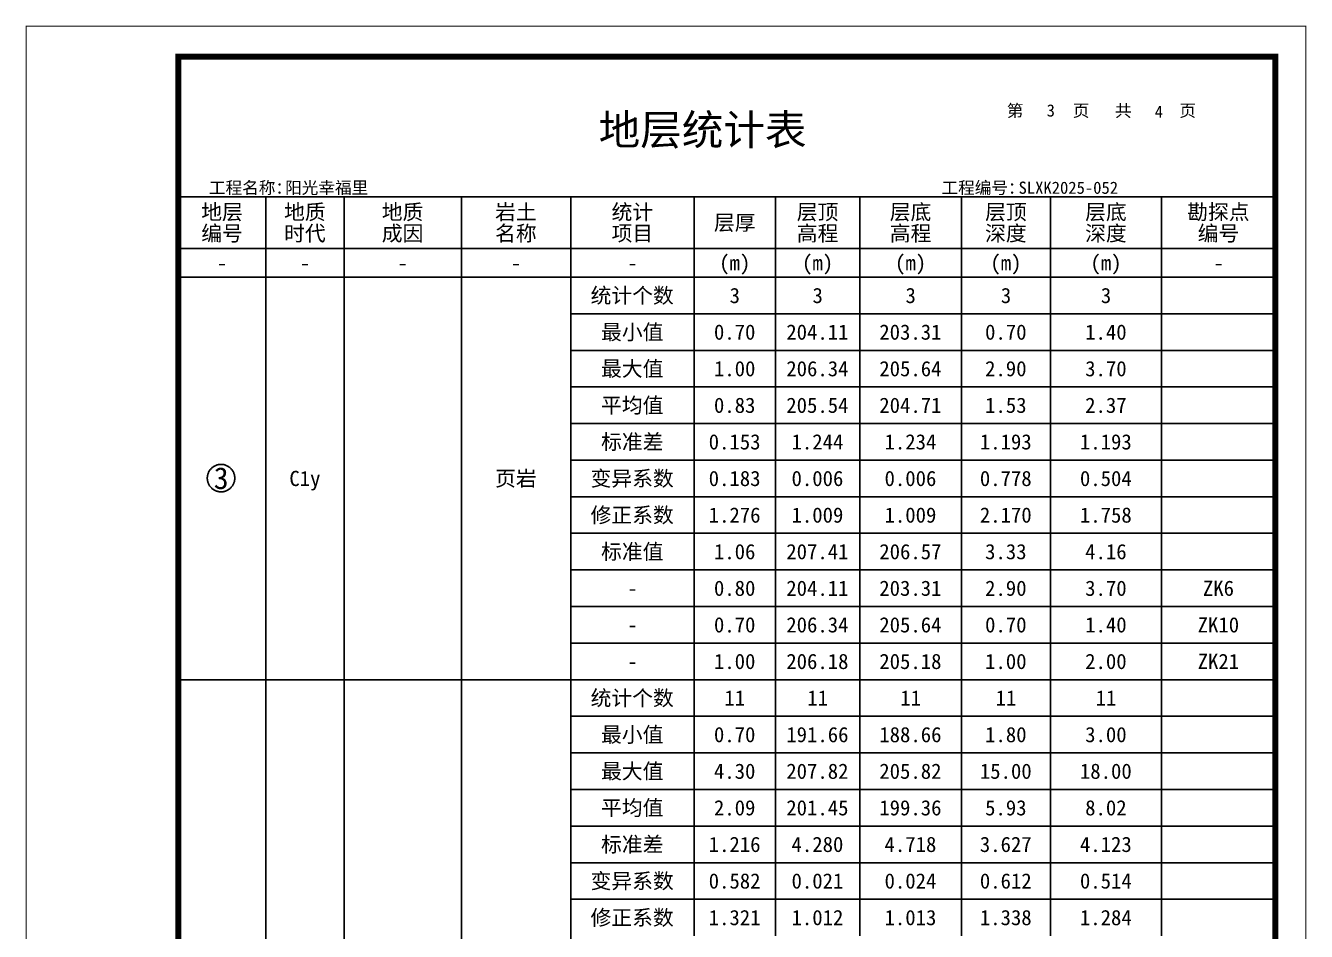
# Model space of a CAD drawing. Header units: millimetres. Extents: x 928 to 1798, y 854 to 1152.
# Drawn here: x 1368.1 to 1578.3, y 1003.1 to 1151.6 of the extents above; entities that cross this region are included whole.
import ezdxf
from ezdxf.enums import TextEntityAlignment as Align

# ---------------------------------------------------------------- set-up
doc = ezdxf.new("R2010")
doc.units = ezdxf.units.MM
doc.layers.add('ZZT_TC', color=7, linetype='Continuous')
doc.layers.add('不打印', color=7, linetype='Continuous', plot=False)
doc.styles.add('成果图图块', font='simfang_0.ttf', dxfattribs={"height": 2.5})
doc.styles.add('成果图模板', font='simfang_0.ttf')
doc.styles.add('成果表转DWG表体', font='simfang_0.ttf', dxfattribs={"height": 2.5})

# ---------------------------------------------------------------- blocks, each defined once
blk = doc.blocks.new('DCBH-3--')
at = {"layer": 'ZZT_TC', "color": 7}
blk.add_polyline3d([(-0.19, 2.31, 0), (-0.3, 2.31, 0), (-0.41, 2.3, 0), (-0.52, 2.29, 0), (-0.63, 2.27, 0), (-0.73, 2.24, 0), (-0.84, 2.21, 0), (-0.95, 2.18, 0), (-1.05, 2.14, 0), (-1.15, 2.09, 0), (-1.25, 2.04, 0), (-1.35, 1.99, 0), (-1.44, 1.93, 0), (-1.53, 1.87, 0), (-1.62, 1.8, 0), (-1.7, 1.73, 0), (-1.78, 1.65, 0), (-1.86, 1.57, 0), (-1.93, 1.49, 0), (-2, 1.4, 0), (-2.06, 1.31, 0), (-2.12, 1.22, 0), (-2.17, 1.12, 0), (-2.22, 1.02, 0), (-2.27, 0.92, 0), (-2.31, 0.82, 0), (-2.34, 0.71, 0), (-2.37, 0.61, 0), (-2.4, 0.5, 0), (-2.41, 0.39, 0), (-2.43, 0.28, 0), (-2.44, 0.17, 0), (-2.44, 0.06, 0), (-2.44, -0.05, 0), (-2.43, -0.16, 0), (-2.41, -0.27, 0), (-2.4, -0.38, 0), (-2.37, -0.49, 0), (-2.34, -0.6, 0), (-2.31, -0.7, 0), (-2.27, -0.8, 0), (-2.22, -0.9, 0), (-2.17, -1, 0), (-2.12, -1.1, 0), (-2.06, -1.19, 0), (-2, -1.28, 0), (-1.93, -1.37, 0), (-1.86, -1.45, 0), (-1.78, -1.53, 0), (-1.7, -1.61, 0), (-1.62, -1.68, 0), (-1.53, -1.75, 0), (-1.44, -1.81, 0), (-1.35, -1.87, 0), (-1.25, -1.93, 0), (-1.15, -1.98, 0), (-1.05, -2.02, 0), (-0.95, -2.06, 0), (-0.84, -2.1, 0), (-0.73, -2.13, 0), (-0.63, -2.15, 0), (-0.52, -2.17, 0), (-0.41, -2.18, 0), (-0.3, -2.19, 0), (-0.19, -2.19, 0), (-0.08, -2.19, 0), (0.03, -2.18, 0), (0.14, -2.17, 0), (0.25, -2.15, 0), (0.36, -2.13, 0), (0.47, -2.1, 0), (0.57, -2.06, 0), (0.67, -2.02, 0), (0.77, -1.98, 0), (0.87, -1.93, 0), (0.97, -1.87, 0), (1.06, -1.81, 0), (1.15, -1.75, 0), (1.24, -1.68, 0), (1.32, -1.61, 0), (1.4, -1.53, 0), (1.48, -1.45, 0), (1.55, -1.37, 0), (1.62, -1.28, 0), (1.68, -1.19, 0), (1.74, -1.1, 0), (1.8, -1, 0), (1.85, -0.9, 0), (1.89, -0.8, 0), (1.93, -0.7, 0), (1.97, -0.6, 0), (2, -0.49, 0), (2.02, -0.38, 0), (2.04, -0.27, 0), (2.05, -0.16, 0), (2.06, -0.05, 0), (2.06, 0.06, 0), (2.06, 0.17, 0), (2.05, 0.28, 0), (2.04, 0.39, 0), (2.02, 0.5, 0), (2, 0.61, 0), (1.97, 0.71, 0), (1.93, 0.82, 0), (1.89, 0.92, 0), (1.85, 1.02, 0), (1.8, 1.12, 0), (1.74, 1.22, 0), (1.68, 1.31, 0), (1.62, 1.4, 0), (1.55, 1.49, 0), (1.48, 1.57, 0), (1.4, 1.65, 0), (1.32, 1.73, 0), (1.24, 1.8, 0), (1.15, 1.87, 0), (1.06, 1.93, 0), (0.97, 1.99, 0), (0.87, 2.04, 0), (0.77, 2.09, 0), (0.67, 2.14, 0), (0.57, 2.18, 0), (0.47, 2.21, 0), (0.36, 2.24, 0), (0.25, 2.27, 0), (0.14, 2.29, 0), (0.03, 2.3, 0), (-0.08, 2.31, 0), (-0.19, 2.31, 0)], dxfattribs=at)
at = {"style": '成果图图块'}
blk.add_text('3', height=3.57, dxfattribs=at).set_placement((-0.16, -1.74), align=Align.CENTER)
blk = doc.blocks.new('地层图框模板（昇龙1）.dwg2', base_point=(25, 269))
at = {"const_width": 1}
blk.add_lwpolyline([(25, 5), (205, 5), (205, 292), (25, 292), (25, 5), (205, 5)], dxfattribs=at)
at = {"layer": '不打印', "const_width": 0.15}
blk.add_lwpolyline([(0, 0), (210, 0), (210, 297), (0, 297), (0, 0)], dxfattribs=at)
at = {"style": '成果图模板'}
for s, p in [('第', (160.92, 282.14)), ('页', (171.75, 282.14)), ('共', (178.67, 282.14)), ('页', (189.23, 282.14)), ('工程名称：', (30, 269.5)), ('阳光幸福里', (42.5, 269.5)), ('工程编号：', (150.2, 269.5)), ('SLXK2025-052', (162.85, 269.5))]:
    blk.add_text(s, height=2, dxfattribs=at).set_placement(p)
for s, height, p in [('3', 2, (168.14, 282.17)), ('4', 2, (185.88, 281.96)), ('地层统计表', 5, (111, 277.5))]:
    blk.add_text(s, height=height, dxfattribs=at).set_placement(p, align=Align.CENTER)

msp = doc.modelspace()

# ---------------------------------------------------------------- linework, layer by layer
at = {"color": 0}
for p, q in [((1393.22, 1110.4), (1407.58, 1110.4)), ((1393.22, 1044.4), (1393.22, 1110.4)), ((1407.58, 1044.4), (1407.58, 1110.4)), ((1393.22, 1044.4), (1407.58, 1044.4)), ((1393.22, 1044.4), (1407.58, 1044.4)), ((1393.22, 930.4), (1393.22, 1044.4)), ((1407.58, 930.4), (1407.58, 1044.4))]:
    msp.add_line(p, q, dxfattribs=at)
for points in [[(1393.22, 1123.57), (1407.58, 1123.57)], [(1393.22, 1115.11), (1393.22, 1123.57)], [(1407.58, 1115.11), (1407.58, 1123.57)], [(1407.58, 1123.57), (1420.41, 1123.57)], [(1407.58, 1115.11), (1407.58, 1123.57)], [(1420.41, 1115.11), (1420.41, 1123.57)], [(1420.41, 1123.57), (1439.64, 1123.57)], [(1420.41, 1115.11), (1420.41, 1123.57)], [(1439.64, 1115.11), (1439.64, 1123.57)], [(1439.64, 1123.57), (1457.59, 1123.57)], [(1439.64, 1115.11), (1439.64, 1123.57)], [(1457.59, 1115.11), (1457.59, 1123.57)], [(1457.59, 1123.57), (1477.86, 1123.57)], [(1457.59, 1115.11), (1457.59, 1123.57)], [(1477.86, 1115.11), (1477.86, 1123.57)], [(1477.86, 1123.57), (1491.19, 1123.57)], [(1477.86, 1115.11), (1477.86, 1123.57)], [(1491.19, 1115.11), (1491.19, 1123.57)], [(1491.19, 1123.57), (1505.04, 1123.57)], [(1491.19, 1115.11), (1491.19, 1123.57)], [(1505.04, 1115.11), (1505.04, 1123.57)], [(1505.04, 1123.57), (1521.71, 1123.57)], [(1505.04, 1115.11), (1505.04, 1123.57)], [(1521.71, 1115.11), (1521.71, 1123.57)], [(1521.71, 1123.57), (1536.33, 1123.57)], [(1521.71, 1115.11), (1521.71, 1123.57)], [(1536.33, 1115.11), (1536.33, 1123.57)], [(1536.33, 1123.57), (1554.54, 1123.57)], [(1536.33, 1115.11), (1536.33, 1123.57)], [(1554.54, 1115.11), (1554.54, 1123.57)], [(1554.54, 1123.57), (1573.26, 1123.57)], [(1554.54, 1115.11), (1554.54, 1123.57)], [(1573.26, 1115.11), (1573.26, 1123.57)], [(1393.22, 1115.11), (1407.58, 1115.11)], [(1393.22, 1115.11), (1407.58, 1115.11)], [(1393.22, 1110.4), (1393.22, 1115.11)], [(1407.58, 1115.11), (1420.41, 1115.11)], [(1407.58, 1110.4), (1407.58, 1115.11)], [(1407.58, 1115.11), (1420.41, 1115.11)], [(1407.58, 1110.4), (1407.58, 1115.11)], [(1420.41, 1115.11), (1439.64, 1115.11)], [(1420.41, 1110.4), (1420.41, 1115.11)], [(1420.41, 1115.11), (1439.64, 1115.11)], [(1420.41, 1110.4), (1420.41, 1115.11)], [(1439.64, 1115.11), (1457.59, 1115.11)], [(1439.64, 1110.4), (1439.64, 1115.11)], [(1439.64, 1115.11), (1457.59, 1115.11)], [(1439.64, 1110.4), (1439.64, 1115.11)], [(1457.59, 1115.11), (1477.86, 1115.11)], [(1457.59, 1110.4), (1457.59, 1115.11)], [(1457.59, 1115.11), (1477.86, 1115.11)], [(1457.59, 1110.4), (1457.59, 1115.11)], [(1477.86, 1115.11), (1491.19, 1115.11)], [(1477.86, 1110.4), (1477.86, 1115.11)], [(1477.86, 1115.11), (1491.19, 1115.11)], [(1477.86, 1110.4), (1477.86, 1115.11)], [(1491.19, 1115.11), (1505.04, 1115.11)], [(1491.19, 1110.4), (1491.19, 1115.11)], [(1491.19, 1115.11), (1505.04, 1115.11)], [(1491.19, 1110.4), (1491.19, 1115.11)], [(1505.04, 1115.11), (1521.71, 1115.11)], [(1505.04, 1110.4), (1505.04, 1115.11)], [(1505.04, 1115.11), (1521.71, 1115.11)], [(1505.04, 1110.4), (1505.04, 1115.11)], [(1521.71, 1115.11), (1536.33, 1115.11)], [(1521.71, 1110.4), (1521.71, 1115.11)], [(1521.71, 1115.11), (1536.33, 1115.11)], [(1521.71, 1110.4), (1521.71, 1115.11)], [(1536.33, 1115.11), (1554.54, 1115.11)], [(1536.33, 1110.4), (1536.33, 1115.11)], [(1536.33, 1115.11), (1554.54, 1115.11)], [(1536.33, 1110.4), (1536.33, 1115.11)], [(1554.54, 1115.11), (1573.26, 1115.11)], [(1554.54, 1110.4), (1554.54, 1115.11)], [(1554.54, 1115.11), (1573.26, 1115.11)], [(1554.54, 1110.4), (1554.54, 1115.11)], [(1573.26, 1110.4), (1573.26, 1115.11)], [(1393.22, 1110.4), (1407.58, 1110.4)], [(1407.58, 1110.4), (1420.41, 1110.4)], [(1407.58, 1110.4), (1420.41, 1110.4)], [(1407.58, 1044.4), (1407.58, 1110.4)], [(1420.41, 1110.4), (1439.64, 1110.4)], [(1420.41, 1044.4), (1420.41, 1110.4)], [(1420.41, 1110.4), (1439.64, 1110.4)], [(1420.41, 1044.4), (1420.41, 1110.4)], [(1439.64, 1110.4), (1457.59, 1110.4)], [(1439.64, 1044.4), (1439.64, 1110.4)], [(1439.64, 1110.4), (1457.59, 1110.4)], [(1439.64, 1044.4), (1439.64, 1110.4)], [(1457.59, 1110.4), (1477.86, 1110.4)], [(1457.59, 1044.4), (1457.59, 1110.4)], [(1457.59, 1110.4), (1477.86, 1110.4)], [(1457.59, 1104.4), (1457.59, 1110.4)], [(1477.86, 1110.4), (1491.19, 1110.4)], [(1477.86, 1104.4), (1477.86, 1110.4)], [(1477.86, 1110.4), (1491.19, 1110.4)], [(1477.86, 1104.4), (1477.86, 1110.4)], [(1491.19, 1110.4), (1505.04, 1110.4)], [(1491.19, 1104.4), (1491.19, 1110.4)], [(1491.19, 1110.4), (1505.04, 1110.4)], [(1491.19, 1104.4), (1491.19, 1110.4)], [(1505.04, 1110.4), (1521.71, 1110.4)], [(1505.04, 1104.4), (1505.04, 1110.4)], [(1505.04, 1110.4), (1521.71, 1110.4)], [(1505.04, 1104.4), (1505.04, 1110.4)], [(1521.71, 1110.4), (1536.33, 1110.4)], [(1521.71, 1104.4), (1521.71, 1110.4)], [(1521.71, 1110.4), (1536.33, 1110.4)], [(1521.71, 1104.4), (1521.71, 1110.4)], [(1536.33, 1110.4), (1554.54, 1110.4)], [(1536.33, 1104.4), (1536.33, 1110.4)], [(1536.33, 1110.4), (1554.54, 1110.4)], [(1536.33, 1104.4), (1536.33, 1110.4)], [(1554.54, 1110.4), (1573.26, 1110.4)], [(1554.54, 1104.4), (1554.54, 1110.4)], [(1554.54, 1110.4), (1573.26, 1110.4)], [(1554.54, 1104.4), (1554.54, 1110.4)], [(1573.26, 1104.4), (1573.26, 1110.4)], [(1457.59, 1104.4), (1477.86, 1104.4)], [(1457.59, 1104.4), (1477.86, 1104.4)], [(1457.59, 1098.4), (1457.59, 1104.4)], [(1477.86, 1104.4), (1491.19, 1104.4)], [(1477.86, 1098.4), (1477.86, 1104.4)], [(1477.86, 1104.4), (1491.19, 1104.4)], [(1477.86, 1098.4), (1477.86, 1104.4)], [(1491.19, 1104.4), (1505.04, 1104.4)], [(1491.19, 1098.4), (1491.19, 1104.4)], [(1491.19, 1104.4), (1505.04, 1104.4)], [(1491.19, 1098.4), (1491.19, 1104.4)], [(1505.04, 1104.4), (1521.71, 1104.4)], [(1505.04, 1098.4), (1505.04, 1104.4)], [(1505.04, 1104.4), (1521.71, 1104.4)], [(1505.04, 1098.4), (1505.04, 1104.4)], [(1521.71, 1104.4), (1536.33, 1104.4)], [(1521.71, 1098.4), (1521.71, 1104.4)], [(1521.71, 1104.4), (1536.33, 1104.4)], [(1521.71, 1098.4), (1521.71, 1104.4)], [(1536.33, 1104.4), (1554.54, 1104.4)], [(1536.33, 1098.4), (1536.33, 1104.4)], [(1536.33, 1104.4), (1554.54, 1104.4)], [(1536.33, 1098.4), (1536.33, 1104.4)], [(1554.54, 1104.4), (1573.26, 1104.4)], [(1554.54, 1098.4), (1554.54, 1104.4)], [(1554.54, 1104.4), (1573.26, 1104.4)], [(1554.54, 1098.4), (1554.54, 1104.4)], [(1573.26, 1098.4), (1573.26, 1104.4)], [(1457.59, 1098.4), (1477.86, 1098.4)], [(1457.59, 1098.4), (1477.86, 1098.4)], [(1457.59, 1092.4), (1457.59, 1098.4)], [(1477.86, 1098.4), (1491.19, 1098.4)], [(1477.86, 1092.4), (1477.86, 1098.4)], [(1477.86, 1098.4), (1491.19, 1098.4)], [(1477.86, 1092.4), (1477.86, 1098.4)], [(1491.19, 1098.4), (1505.04, 1098.4)], [(1491.19, 1092.4), (1491.19, 1098.4)], [(1491.19, 1098.4), (1505.04, 1098.4)], [(1491.19, 1092.4), (1491.19, 1098.4)], [(1505.04, 1098.4), (1521.71, 1098.4)], [(1505.04, 1092.4), (1505.04, 1098.4)], [(1505.04, 1098.4), (1521.71, 1098.4)], [(1505.04, 1092.4), (1505.04, 1098.4)], [(1521.71, 1098.4), (1536.33, 1098.4)], [(1521.71, 1092.4), (1521.71, 1098.4)], [(1521.71, 1098.4), (1536.33, 1098.4)], [(1521.71, 1092.4), (1521.71, 1098.4)], [(1536.33, 1098.4), (1554.54, 1098.4)], [(1536.33, 1092.4), (1536.33, 1098.4)], [(1536.33, 1098.4), (1554.54, 1098.4)], [(1536.33, 1092.4), (1536.33, 1098.4)], [(1554.54, 1098.4), (1573.26, 1098.4)], [(1554.54, 1092.4), (1554.54, 1098.4)], [(1554.54, 1098.4), (1573.26, 1098.4)], [(1554.54, 1092.4), (1554.54, 1098.4)], [(1573.26, 1092.4), (1573.26, 1098.4)], [(1457.59, 1092.4), (1477.86, 1092.4)], [(1457.59, 1092.4), (1477.86, 1092.4)], [(1457.59, 1086.4), (1457.59, 1092.4)], [(1477.86, 1092.4), (1491.19, 1092.4)], [(1477.86, 1086.4), (1477.86, 1092.4)], [(1477.86, 1092.4), (1491.19, 1092.4)], [(1477.86, 1086.4), (1477.86, 1092.4)], [(1491.19, 1092.4), (1505.04, 1092.4)], [(1491.19, 1086.4), (1491.19, 1092.4)], [(1491.19, 1092.4), (1505.04, 1092.4)], [(1491.19, 1086.4), (1491.19, 1092.4)], [(1505.04, 1092.4), (1521.71, 1092.4)], [(1505.04, 1086.4), (1505.04, 1092.4)], [(1505.04, 1092.4), (1521.71, 1092.4)], [(1505.04, 1086.4), (1505.04, 1092.4)], [(1521.71, 1092.4), (1536.33, 1092.4)], [(1521.71, 1086.4), (1521.71, 1092.4)], [(1521.71, 1092.4), (1536.33, 1092.4)], [(1521.71, 1086.4), (1521.71, 1092.4)], [(1536.33, 1092.4), (1554.54, 1092.4)], [(1536.33, 1086.4), (1536.33, 1092.4)], [(1536.33, 1092.4), (1554.54, 1092.4)], [(1536.33, 1086.4), (1536.33, 1092.4)], [(1554.54, 1092.4), (1573.26, 1092.4)], [(1554.54, 1086.4), (1554.54, 1092.4)], [(1554.54, 1092.4), (1573.26, 1092.4)], [(1554.54, 1086.4), (1554.54, 1092.4)], [(1573.26, 1086.4), (1573.26, 1092.4)], [(1457.59, 1086.4), (1477.86, 1086.4)], [(1457.59, 1086.4), (1477.86, 1086.4)], [(1457.59, 1080.4), (1457.59, 1086.4)], [(1477.86, 1086.4), (1491.19, 1086.4)], [(1477.86, 1080.4), (1477.86, 1086.4)], [(1477.86, 1086.4), (1491.19, 1086.4)], [(1477.86, 1080.4), (1477.86, 1086.4)], [(1491.19, 1086.4), (1505.04, 1086.4)], [(1491.19, 1080.4), (1491.19, 1086.4)], [(1491.19, 1086.4), (1505.04, 1086.4)], [(1491.19, 1080.4), (1491.19, 1086.4)], [(1505.04, 1086.4), (1521.71, 1086.4)], [(1505.04, 1080.4), (1505.04, 1086.4)], [(1505.04, 1086.4), (1521.71, 1086.4)], [(1505.04, 1080.4), (1505.04, 1086.4)], [(1521.71, 1086.4), (1536.33, 1086.4)], [(1521.71, 1080.4), (1521.71, 1086.4)], [(1521.71, 1086.4), (1536.33, 1086.4)], [(1521.71, 1080.4), (1521.71, 1086.4)], [(1536.33, 1086.4), (1554.54, 1086.4)], [(1536.33, 1080.4), (1536.33, 1086.4)], [(1536.33, 1086.4), (1554.54, 1086.4)], [(1536.33, 1080.4), (1536.33, 1086.4)], [(1554.54, 1086.4), (1573.26, 1086.4)], [(1554.54, 1080.4), (1554.54, 1086.4)], [(1554.54, 1086.4), (1573.26, 1086.4)], [(1554.54, 1080.4), (1554.54, 1086.4)], [(1573.26, 1080.4), (1573.26, 1086.4)], [(1457.59, 1080.4), (1477.86, 1080.4)], [(1457.59, 1080.4), (1477.86, 1080.4)], [(1457.59, 1074.4), (1457.59, 1080.4)], [(1477.86, 1080.4), (1491.19, 1080.4)], [(1477.86, 1074.4), (1477.86, 1080.4)], [(1477.86, 1080.4), (1491.19, 1080.4)], [(1477.86, 1074.4), (1477.86, 1080.4)], [(1491.19, 1080.4), (1505.04, 1080.4)], [(1491.19, 1074.4), (1491.19, 1080.4)], [(1491.19, 1080.4), (1505.04, 1080.4)], [(1491.19, 1074.4), (1491.19, 1080.4)], [(1505.04, 1080.4), (1521.71, 1080.4)], [(1505.04, 1074.4), (1505.04, 1080.4)], [(1505.04, 1080.4), (1521.71, 1080.4)], [(1505.04, 1074.4), (1505.04, 1080.4)], [(1521.71, 1080.4), (1536.33, 1080.4)], [(1521.71, 1074.4), (1521.71, 1080.4)], [(1521.71, 1080.4), (1536.33, 1080.4)], [(1521.71, 1074.4), (1521.71, 1080.4)], [(1536.33, 1080.4), (1554.54, 1080.4)], [(1536.33, 1074.4), (1536.33, 1080.4)], [(1536.33, 1080.4), (1554.54, 1080.4)], [(1536.33, 1074.4), (1536.33, 1080.4)], [(1554.54, 1080.4), (1573.26, 1080.4)], [(1554.54, 1074.4), (1554.54, 1080.4)], [(1554.54, 1080.4), (1573.26, 1080.4)], [(1554.54, 1074.4), (1554.54, 1080.4)], [(1573.26, 1074.4), (1573.26, 1080.4)], [(1457.59, 1074.4), (1477.86, 1074.4)], [(1457.59, 1074.4), (1477.86, 1074.4)], [(1457.59, 1068.4), (1457.59, 1074.4)], [(1477.86, 1074.4), (1491.19, 1074.4)], [(1477.86, 1068.4), (1477.86, 1074.4)], [(1477.86, 1074.4), (1491.19, 1074.4)], [(1477.86, 1068.4), (1477.86, 1074.4)], [(1491.19, 1074.4), (1505.04, 1074.4)], [(1491.19, 1068.4), (1491.19, 1074.4)], [(1491.19, 1074.4), (1505.04, 1074.4)], [(1491.19, 1068.4), (1491.19, 1074.4)], [(1505.04, 1074.4), (1521.71, 1074.4)], [(1505.04, 1068.4), (1505.04, 1074.4)], [(1505.04, 1074.4), (1521.71, 1074.4)], [(1505.04, 1068.4), (1505.04, 1074.4)], [(1521.71, 1074.4), (1536.33, 1074.4)], [(1521.71, 1068.4), (1521.71, 1074.4)], [(1521.71, 1074.4), (1536.33, 1074.4)], [(1521.71, 1068.4), (1521.71, 1074.4)], [(1536.33, 1074.4), (1554.54, 1074.4)], [(1536.33, 1068.4), (1536.33, 1074.4)], [(1536.33, 1074.4), (1554.54, 1074.4)], [(1536.33, 1068.4), (1536.33, 1074.4)], [(1554.54, 1074.4), (1573.26, 1074.4)], [(1554.54, 1068.4), (1554.54, 1074.4)], [(1554.54, 1074.4), (1573.26, 1074.4)], [(1554.54, 1068.4), (1554.54, 1074.4)], [(1573.26, 1068.4), (1573.26, 1074.4)], [(1457.59, 1068.4), (1477.86, 1068.4)], [(1457.59, 1068.4), (1477.86, 1068.4)], [(1457.59, 1062.4), (1457.59, 1068.4)], [(1477.86, 1068.4), (1491.19, 1068.4)], [(1477.86, 1062.4), (1477.86, 1068.4)], [(1477.86, 1068.4), (1491.19, 1068.4)], [(1477.86, 1062.4), (1477.86, 1068.4)], [(1491.19, 1068.4), (1505.04, 1068.4)], [(1491.19, 1062.4), (1491.19, 1068.4)], [(1491.19, 1068.4), (1505.04, 1068.4)], [(1491.19, 1062.4), (1491.19, 1068.4)], [(1505.04, 1068.4), (1521.71, 1068.4)], [(1505.04, 1062.4), (1505.04, 1068.4)], [(1505.04, 1068.4), (1521.71, 1068.4)], [(1505.04, 1062.4), (1505.04, 1068.4)], [(1521.71, 1068.4), (1536.33, 1068.4)], [(1521.71, 1062.4), (1521.71, 1068.4)], [(1521.71, 1068.4), (1536.33, 1068.4)], [(1521.71, 1062.4), (1521.71, 1068.4)], [(1536.33, 1068.4), (1554.54, 1068.4)], [(1536.33, 1062.4), (1536.33, 1068.4)], [(1536.33, 1068.4), (1554.54, 1068.4)], [(1536.33, 1062.4), (1536.33, 1068.4)], [(1554.54, 1068.4), (1573.26, 1068.4)], [(1554.54, 1062.4), (1554.54, 1068.4)], [(1554.54, 1068.4), (1573.26, 1068.4)], [(1554.54, 1062.4), (1554.54, 1068.4)], [(1573.26, 1062.4), (1573.26, 1068.4)], [(1457.59, 1062.4), (1477.86, 1062.4)], [(1457.59, 1062.4), (1477.86, 1062.4)], [(1457.59, 1056.4), (1457.59, 1062.4)], [(1477.86, 1062.4), (1491.19, 1062.4)], [(1477.86, 1056.4), (1477.86, 1062.4)], [(1477.86, 1062.4), (1491.19, 1062.4)], [(1477.86, 1056.4), (1477.86, 1062.4)], [(1491.19, 1062.4), (1505.04, 1062.4)], [(1491.19, 1056.4), (1491.19, 1062.4)], [(1491.19, 1062.4), (1505.04, 1062.4)], [(1491.19, 1056.4), (1491.19, 1062.4)], [(1505.04, 1062.4), (1521.71, 1062.4)], [(1505.04, 1056.4), (1505.04, 1062.4)], [(1505.04, 1062.4), (1521.71, 1062.4)], [(1505.04, 1056.4), (1505.04, 1062.4)], [(1521.71, 1062.4), (1536.33, 1062.4)], [(1521.71, 1056.4), (1521.71, 1062.4)], [(1521.71, 1062.4), (1536.33, 1062.4)], [(1521.71, 1056.4), (1521.71, 1062.4)], [(1536.33, 1062.4), (1554.54, 1062.4)], [(1536.33, 1056.4), (1536.33, 1062.4)], [(1536.33, 1062.4), (1554.54, 1062.4)], [(1536.33, 1056.4), (1536.33, 1062.4)], [(1554.54, 1062.4), (1573.26, 1062.4)], [(1554.54, 1056.4), (1554.54, 1062.4)], [(1554.54, 1062.4), (1573.26, 1062.4)], [(1554.54, 1056.4), (1554.54, 1062.4)], [(1573.26, 1056.4), (1573.26, 1062.4)], [(1457.59, 1056.4), (1477.86, 1056.4)], [(1457.59, 1056.4), (1477.86, 1056.4)], [(1457.59, 1050.4), (1457.59, 1056.4)], [(1477.86, 1056.4), (1491.19, 1056.4)], [(1477.86, 1050.4), (1477.86, 1056.4)], [(1477.86, 1056.4), (1491.19, 1056.4)], [(1477.86, 1050.4), (1477.86, 1056.4)], [(1491.19, 1056.4), (1505.04, 1056.4)], [(1491.19, 1050.4), (1491.19, 1056.4)], [(1491.19, 1056.4), (1505.04, 1056.4)], [(1491.19, 1050.4), (1491.19, 1056.4)], [(1505.04, 1056.4), (1521.71, 1056.4)], [(1505.04, 1050.4), (1505.04, 1056.4)], [(1505.04, 1056.4), (1521.71, 1056.4)], [(1505.04, 1050.4), (1505.04, 1056.4)], [(1521.71, 1056.4), (1536.33, 1056.4)], [(1521.71, 1050.4), (1521.71, 1056.4)], [(1521.71, 1056.4), (1536.33, 1056.4)], [(1521.71, 1050.4), (1521.71, 1056.4)], [(1536.33, 1056.4), (1554.54, 1056.4)], [(1536.33, 1050.4), (1536.33, 1056.4)], [(1536.33, 1056.4), (1554.54, 1056.4)], [(1536.33, 1050.4), (1536.33, 1056.4)], [(1554.54, 1056.4), (1573.26, 1056.4)], [(1554.54, 1050.4), (1554.54, 1056.4)], [(1554.54, 1056.4), (1573.26, 1056.4)], [(1554.54, 1050.4), (1554.54, 1056.4)], [(1573.26, 1050.4), (1573.26, 1056.4)], [(1457.59, 1050.4), (1477.86, 1050.4)], [(1457.59, 1050.4), (1477.86, 1050.4)], [(1457.59, 1044.4), (1457.59, 1050.4)], [(1477.86, 1050.4), (1491.19, 1050.4)], [(1477.86, 1044.4), (1477.86, 1050.4)], [(1477.86, 1050.4), (1491.19, 1050.4)], [(1477.86, 1044.4), (1477.86, 1050.4)], [(1491.19, 1050.4), (1505.04, 1050.4)], [(1491.19, 1044.4), (1491.19, 1050.4)], [(1491.19, 1050.4), (1505.04, 1050.4)], [(1491.19, 1044.4), (1491.19, 1050.4)], [(1505.04, 1050.4), (1521.71, 1050.4)], [(1505.04, 1044.4), (1505.04, 1050.4)], [(1505.04, 1050.4), (1521.71, 1050.4)], [(1505.04, 1044.4), (1505.04, 1050.4)], [(1521.71, 1050.4), (1536.33, 1050.4)], [(1521.71, 1044.4), (1521.71, 1050.4)], [(1521.71, 1050.4), (1536.33, 1050.4)], [(1521.71, 1044.4), (1521.71, 1050.4)], [(1536.33, 1050.4), (1554.54, 1050.4)], [(1536.33, 1044.4), (1536.33, 1050.4)], [(1536.33, 1050.4), (1554.54, 1050.4)], [(1536.33, 1044.4), (1536.33, 1050.4)], [(1554.54, 1050.4), (1573.26, 1050.4)], [(1554.54, 1044.4), (1554.54, 1050.4)], [(1554.54, 1050.4), (1573.26, 1050.4)], [(1554.54, 1044.4), (1554.54, 1050.4)], [(1573.26, 1044.4), (1573.26, 1050.4)], [(1407.58, 1044.4), (1420.41, 1044.4)], [(1407.58, 1044.4), (1420.41, 1044.4)], [(1407.58, 930.4), (1407.58, 1044.4)], [(1420.41, 1044.4), (1439.64, 1044.4)], [(1420.41, 930.4), (1420.41, 1044.4)], [(1420.41, 1044.4), (1439.64, 1044.4)], [(1420.41, 930.4), (1420.41, 1044.4)], [(1439.64, 1044.4), (1457.59, 1044.4)], [(1439.64, 930.4), (1439.64, 1044.4)], [(1439.64, 1044.4), (1457.59, 1044.4)], [(1439.64, 930.4), (1439.64, 1044.4)], [(1457.59, 1044.4), (1477.86, 1044.4)], [(1457.59, 930.4), (1457.59, 1044.4)], [(1457.59, 1044.4), (1477.86, 1044.4)], [(1457.59, 1038.4), (1457.59, 1044.4)], [(1477.86, 1044.4), (1491.19, 1044.4)], [(1477.86, 1038.4), (1477.86, 1044.4)], [(1477.86, 1044.4), (1491.19, 1044.4)], [(1477.86, 1038.4), (1477.86, 1044.4)], [(1491.19, 1044.4), (1505.04, 1044.4)], [(1491.19, 1038.4), (1491.19, 1044.4)], [(1491.19, 1044.4), (1505.04, 1044.4)], [(1491.19, 1038.4), (1491.19, 1044.4)], [(1505.04, 1044.4), (1521.71, 1044.4)], [(1505.04, 1038.4), (1505.04, 1044.4)], [(1505.04, 1044.4), (1521.71, 1044.4)], [(1505.04, 1038.4), (1505.04, 1044.4)], [(1521.71, 1044.4), (1536.33, 1044.4)], [(1521.71, 1038.4), (1521.71, 1044.4)], [(1521.71, 1044.4), (1536.33, 1044.4)], [(1521.71, 1038.4), (1521.71, 1044.4)], [(1536.33, 1044.4), (1554.54, 1044.4)], [(1536.33, 1038.4), (1536.33, 1044.4)], [(1536.33, 1044.4), (1554.54, 1044.4)], [(1536.33, 1038.4), (1536.33, 1044.4)], [(1554.54, 1044.4), (1573.26, 1044.4)], [(1554.54, 1038.4), (1554.54, 1044.4)], [(1554.54, 1044.4), (1573.26, 1044.4)], [(1554.54, 1038.4), (1554.54, 1044.4)], [(1573.26, 1038.4), (1573.26, 1044.4)], [(1457.59, 1038.4), (1477.86, 1038.4)], [(1457.59, 1038.4), (1477.86, 1038.4)], [(1457.59, 1032.4), (1457.59, 1038.4)], [(1477.86, 1038.4), (1491.19, 1038.4)], [(1477.86, 1032.4), (1477.86, 1038.4)], [(1477.86, 1038.4), (1491.19, 1038.4)], [(1477.86, 1032.4), (1477.86, 1038.4)], [(1491.19, 1038.4), (1505.04, 1038.4)], [(1491.19, 1032.4), (1491.19, 1038.4)], [(1491.19, 1038.4), (1505.04, 1038.4)], [(1491.19, 1032.4), (1491.19, 1038.4)], [(1505.04, 1038.4), (1521.71, 1038.4)], [(1505.04, 1032.4), (1505.04, 1038.4)], [(1505.04, 1038.4), (1521.71, 1038.4)], [(1505.04, 1032.4), (1505.04, 1038.4)], [(1521.71, 1038.4), (1536.33, 1038.4)], [(1521.71, 1032.4), (1521.71, 1038.4)], [(1521.71, 1038.4), (1536.33, 1038.4)], [(1521.71, 1032.4), (1521.71, 1038.4)], [(1536.33, 1038.4), (1554.54, 1038.4)], [(1536.33, 1032.4), (1536.33, 1038.4)], [(1536.33, 1038.4), (1554.54, 1038.4)], [(1536.33, 1032.4), (1536.33, 1038.4)], [(1554.54, 1038.4), (1573.26, 1038.4)], [(1554.54, 1032.4), (1554.54, 1038.4)], [(1554.54, 1038.4), (1573.26, 1038.4)], [(1554.54, 1032.4), (1554.54, 1038.4)], [(1573.26, 1032.4), (1573.26, 1038.4)], [(1457.59, 1032.4), (1477.86, 1032.4)], [(1457.59, 1032.4), (1477.86, 1032.4)], [(1457.59, 1026.4), (1457.59, 1032.4)], [(1477.86, 1032.4), (1491.19, 1032.4)], [(1477.86, 1026.4), (1477.86, 1032.4)], [(1477.86, 1032.4), (1491.19, 1032.4)], [(1477.86, 1026.4), (1477.86, 1032.4)], [(1491.19, 1032.4), (1505.04, 1032.4)], [(1491.19, 1026.4), (1491.19, 1032.4)], [(1491.19, 1032.4), (1505.04, 1032.4)], [(1491.19, 1026.4), (1491.19, 1032.4)], [(1505.04, 1032.4), (1521.71, 1032.4)], [(1505.04, 1026.4), (1505.04, 1032.4)], [(1505.04, 1032.4), (1521.71, 1032.4)], [(1505.04, 1026.4), (1505.04, 1032.4)], [(1521.71, 1032.4), (1536.33, 1032.4)], [(1521.71, 1026.4), (1521.71, 1032.4)], [(1521.71, 1032.4), (1536.33, 1032.4)], [(1521.71, 1026.4), (1521.71, 1032.4)], [(1536.33, 1032.4), (1554.54, 1032.4)], [(1536.33, 1026.4), (1536.33, 1032.4)], [(1536.33, 1032.4), (1554.54, 1032.4)], [(1536.33, 1026.4), (1536.33, 1032.4)], [(1554.54, 1032.4), (1573.26, 1032.4)], [(1554.54, 1026.4), (1554.54, 1032.4)], [(1554.54, 1032.4), (1573.26, 1032.4)], [(1554.54, 1026.4), (1554.54, 1032.4)], [(1573.26, 1026.4), (1573.26, 1032.4)], [(1457.59, 1026.4), (1477.86, 1026.4)], [(1457.59, 1026.4), (1477.86, 1026.4)], [(1457.59, 1020.4), (1457.59, 1026.4)], [(1477.86, 1026.4), (1491.19, 1026.4)], [(1477.86, 1020.4), (1477.86, 1026.4)], [(1477.86, 1026.4), (1491.19, 1026.4)], [(1477.86, 1020.4), (1477.86, 1026.4)], [(1491.19, 1026.4), (1505.04, 1026.4)], [(1491.19, 1020.4), (1491.19, 1026.4)], [(1491.19, 1026.4), (1505.04, 1026.4)], [(1491.19, 1020.4), (1491.19, 1026.4)], [(1505.04, 1026.4), (1521.71, 1026.4)], [(1505.04, 1020.4), (1505.04, 1026.4)], [(1505.04, 1026.4), (1521.71, 1026.4)], [(1505.04, 1020.4), (1505.04, 1026.4)], [(1521.71, 1026.4), (1536.33, 1026.4)], [(1521.71, 1020.4), (1521.71, 1026.4)], [(1521.71, 1026.4), (1536.33, 1026.4)], [(1521.71, 1020.4), (1521.71, 1026.4)], [(1536.33, 1026.4), (1554.54, 1026.4)], [(1536.33, 1020.4), (1536.33, 1026.4)], [(1536.33, 1026.4), (1554.54, 1026.4)], [(1536.33, 1020.4), (1536.33, 1026.4)], [(1554.54, 1026.4), (1573.26, 1026.4)], [(1554.54, 1020.4), (1554.54, 1026.4)], [(1554.54, 1026.4), (1573.26, 1026.4)], [(1554.54, 1020.4), (1554.54, 1026.4)], [(1573.26, 1020.4), (1573.26, 1026.4)], [(1457.59, 1020.4), (1477.86, 1020.4)], [(1457.59, 1020.4), (1477.86, 1020.4)], [(1457.59, 1014.4), (1457.59, 1020.4)], [(1477.86, 1020.4), (1491.19, 1020.4)], [(1477.86, 1014.4), (1477.86, 1020.4)], [(1477.86, 1020.4), (1491.19, 1020.4)], [(1477.86, 1014.4), (1477.86, 1020.4)], [(1491.19, 1020.4), (1505.04, 1020.4)], [(1491.19, 1014.4), (1491.19, 1020.4)], [(1491.19, 1020.4), (1505.04, 1020.4)], [(1491.19, 1014.4), (1491.19, 1020.4)], [(1505.04, 1020.4), (1521.71, 1020.4)], [(1505.04, 1014.4), (1505.04, 1020.4)], [(1505.04, 1020.4), (1521.71, 1020.4)], [(1505.04, 1014.4), (1505.04, 1020.4)], [(1521.71, 1020.4), (1536.33, 1020.4)], [(1521.71, 1014.4), (1521.71, 1020.4)], [(1521.71, 1020.4), (1536.33, 1020.4)], [(1521.71, 1014.4), (1521.71, 1020.4)], [(1536.33, 1020.4), (1554.54, 1020.4)], [(1536.33, 1014.4), (1536.33, 1020.4)], [(1536.33, 1020.4), (1554.54, 1020.4)], [(1536.33, 1014.4), (1536.33, 1020.4)], [(1554.54, 1020.4), (1573.26, 1020.4)], [(1554.54, 1014.4), (1554.54, 1020.4)], [(1554.54, 1020.4), (1573.26, 1020.4)], [(1554.54, 1014.4), (1554.54, 1020.4)], [(1573.26, 1014.4), (1573.26, 1020.4)], [(1457.59, 1014.4), (1477.86, 1014.4)], [(1457.59, 1014.4), (1477.86, 1014.4)], [(1457.59, 1008.4), (1457.59, 1014.4)], [(1477.86, 1014.4), (1491.19, 1014.4)], [(1477.86, 1008.4), (1477.86, 1014.4)], [(1477.86, 1014.4), (1491.19, 1014.4)], [(1477.86, 1008.4), (1477.86, 1014.4)], [(1491.19, 1014.4), (1505.04, 1014.4)], [(1491.19, 1008.4), (1491.19, 1014.4)], [(1491.19, 1014.4), (1505.04, 1014.4)], [(1491.19, 1008.4), (1491.19, 1014.4)], [(1505.04, 1014.4), (1521.71, 1014.4)], [(1505.04, 1008.4), (1505.04, 1014.4)], [(1505.04, 1014.4), (1521.71, 1014.4)], [(1505.04, 1008.4), (1505.04, 1014.4)], [(1521.71, 1014.4), (1536.33, 1014.4)], [(1521.71, 1008.4), (1521.71, 1014.4)], [(1521.71, 1014.4), (1536.33, 1014.4)], [(1521.71, 1008.4), (1521.71, 1014.4)], [(1536.33, 1014.4), (1554.54, 1014.4)], [(1536.33, 1008.4), (1536.33, 1014.4)], [(1536.33, 1014.4), (1554.54, 1014.4)], [(1536.33, 1008.4), (1536.33, 1014.4)], [(1554.54, 1014.4), (1573.26, 1014.4)], [(1554.54, 1008.4), (1554.54, 1014.4)], [(1554.54, 1014.4), (1573.26, 1014.4)], [(1554.54, 1008.4), (1554.54, 1014.4)], [(1573.26, 1008.4), (1573.26, 1014.4)], [(1457.59, 1008.4), (1477.86, 1008.4)], [(1457.59, 1008.4), (1477.86, 1008.4)], [(1457.59, 1002.4), (1457.59, 1008.4)], [(1477.86, 1008.4), (1491.19, 1008.4)], [(1477.86, 1002.4), (1477.86, 1008.4)], [(1477.86, 1008.4), (1491.19, 1008.4)], [(1477.86, 1002.4), (1477.86, 1008.4)], [(1491.19, 1008.4), (1505.04, 1008.4)], [(1491.19, 1002.4), (1491.19, 1008.4)], [(1491.19, 1008.4), (1505.04, 1008.4)], [(1491.19, 1002.4), (1491.19, 1008.4)], [(1505.04, 1008.4), (1521.71, 1008.4)], [(1505.04, 1002.4), (1505.04, 1008.4)], [(1505.04, 1008.4), (1521.71, 1008.4)], [(1505.04, 1002.4), (1505.04, 1008.4)], [(1521.71, 1008.4), (1536.33, 1008.4)], [(1521.71, 1002.4), (1521.71, 1008.4)], [(1521.71, 1008.4), (1536.33, 1008.4)], [(1521.71, 1002.4), (1521.71, 1008.4)], [(1536.33, 1008.4), (1554.54, 1008.4)], [(1536.33, 1002.4), (1536.33, 1008.4)], [(1536.33, 1008.4), (1554.54, 1008.4)], [(1536.33, 1002.4), (1536.33, 1008.4)], [(1554.54, 1008.4), (1573.26, 1008.4)], [(1554.54, 1002.4), (1554.54, 1008.4)], [(1554.54, 1008.4), (1573.26, 1008.4)], [(1554.54, 1002.4), (1554.54, 1008.4)], [(1573.26, 1002.4), (1573.26, 1008.4)]]:
    msp.add_lwpolyline(points, dxfattribs=at)

# ---------------------------------------------------------------- block references
for name, p in [('地层图框模板（昇龙1）.dwg2', (1393.22, 1123.57)), ('DCBH-3--', (1400.4, 1077.4))]:
    msp.add_blockref(name, p)

# ---------------------------------------------------------------- texts
at = {"color": 0, "style": '成果表转DWG表体'}
for s, p in [('地层', (1396.97, 1119.84)), ('地质', (1410.56, 1119.84)), ('地质', (1426.59, 1119.84)), ('岩土', (1445.18, 1119.84)), ('统计', (1464.29, 1119.84)), ('层顶', (1494.68, 1119.84)), ('层底', (1509.94, 1119.84)), ('层顶', (1525.58, 1119.84)), ('层底', (1542, 1119.84)), ('勘探点', (1558.74, 1119.84)), ('层厚', (1481.09, 1118.09)), ('编号', (1396.97, 1116.34)), ('时代', (1410.56, 1116.34)), ('成因', (1426.59, 1116.34)), ('名称', (1445.18, 1116.34)), ('项目', (1464.29, 1116.34)), ('高程', (1494.68, 1116.34)), ('高程', (1509.94, 1116.34)), ('深度', (1525.58, 1116.34)), ('深度', (1542, 1116.34)), ('编号', (1560.46, 1116.34)), ('(m)', (1481.95, 1111.5)), ('(m)', (1495.54, 1111.5)), ('(m)', (1510.8, 1111.5)), ('(m)', (1526.44, 1111.5)), ('(m)', (1542.86, 1111.5)), ('-', (1399.54, 1111.5)), ('-', (1413.14, 1111.5)), ('-', (1429.17, 1111.5)), ('-', (1447.76, 1111.5)), ('-', (1466.87, 1111.5)), ('-', (1563.04, 1111.5)), ('统计个数', (1460.85, 1106.15)), ('3', (1483.66, 1106.15)), ('3', (1497.26, 1106.15)), ('3', (1512.52, 1106.15)), ('3', (1528.16, 1106.15)), ('3', (1544.57, 1106.15)), ('最小值', (1462.57, 1100.15)), ('0.70', (1481.09, 1100.15)), ('204.11', (1492.96, 1100.15)), ('203.31', (1508.22, 1100.15)), ('0.70', (1525.58, 1100.15)), ('1.40', (1542, 1100.15)), ('最大值', (1462.57, 1094.15)), ('1.00', (1481.09, 1094.15)), ('206.34', (1492.96, 1094.15)), ('205.64', (1508.22, 1094.15)), ('2.90', (1525.58, 1094.15)), ('3.70', (1542, 1094.15)), ('平均值', (1462.57, 1088.15)), ('0.83', (1481.09, 1088.15)), ('205.54', (1492.96, 1088.15)), ('204.71', (1508.22, 1088.15)), ('1.53', (1525.58, 1088.15)), ('2.37', (1542, 1088.15)), ('标准差', (1462.57, 1082.15)), ('0.153', (1480.23, 1082.15)), ('1.244', (1493.82, 1082.15)), ('1.234', (1509.08, 1082.15)), ('1.193', (1524.72, 1082.15)), ('1.193', (1541.14, 1082.15)), ('C1y', (1411.42, 1076.15)), ('页岩', (1445.18, 1076.15)), ('变异系数', (1460.85, 1076.15)), ('0.183', (1480.23, 1076.15)), ('0.006', (1493.82, 1076.15)), ('0.006', (1509.08, 1076.15)), ('0.778', (1524.72, 1076.15)), ('0.504', (1541.14, 1076.15)), ('修正系数', (1460.85, 1070.15)), ('1.276', (1480.23, 1070.15)), ('1.009', (1493.82, 1070.15)), ('1.009', (1509.08, 1070.15)), ('2.170', (1524.72, 1070.15)), ('1.758', (1541.14, 1070.15)), ('标准值', (1462.57, 1064.15)), ('1.06', (1481.09, 1064.15)), ('207.41', (1492.96, 1064.15)), ('206.57', (1508.22, 1064.15)), ('3.33', (1525.58, 1064.15)), ('4.16', (1542, 1064.15)), ('-', (1466.87, 1058.15)), ('0.80', (1481.09, 1058.15)), ('204.11', (1492.96, 1058.15)), ('203.31', (1508.22, 1058.15)), ('2.90', (1525.58, 1058.15)), ('3.70', (1542, 1058.15)), ('ZK6', (1561.32, 1058.15)), ('-', (1466.87, 1052.15)), ('0.70', (1481.09, 1052.15)), ('206.34', (1492.96, 1052.15)), ('205.64', (1508.22, 1052.15)), ('0.70', (1525.58, 1052.15)), ('1.40', (1542, 1052.15)), ('ZK10', (1560.46, 1052.15)), ('ZK21', (1560.46, 1046.15)), ('-', (1466.87, 1046.15)), ('1.00', (1481.09, 1046.15)), ('206.18', (1492.96, 1046.15)), ('205.18', (1508.22, 1046.15)), ('1.00', (1525.58, 1046.15)), ('2.00', (1542, 1046.15)), ('统计个数', (1460.85, 1040.15)), ('11', (1482.8, 1040.15)), ('11', (1496.4, 1040.15)), ('11', (1511.66, 1040.15)), ('11', (1527.3, 1040.15)), ('11', (1543.72, 1040.15)), ('最小值', (1462.57, 1034.15)), ('0.70', (1481.09, 1034.15)), ('191.66', (1492.96, 1034.15)), ('188.66', (1508.22, 1034.15)), ('1.80', (1525.58, 1034.15)), ('3.00', (1542, 1034.15)), ('最大值', (1462.57, 1028.15)), ('4.30', (1481.09, 1028.15)), ('207.82', (1492.96, 1028.15)), ('205.82', (1508.22, 1028.15)), ('15.00', (1524.72, 1028.15)), ('18.00', (1541.14, 1028.15)), ('平均值', (1462.57, 1022.15)), ('2.09', (1481.09, 1022.15)), ('201.45', (1492.96, 1022.15)), ('199.36', (1508.22, 1022.15)), ('5.93', (1525.58, 1022.15)), ('8.02', (1542, 1022.15)), ('标准差', (1462.57, 1016.15)), ('1.216', (1480.23, 1016.15)), ('4.280', (1493.82, 1016.15)), ('4.718', (1509.08, 1016.15)), ('3.627', (1524.72, 1016.15)), ('4.123', (1541.14, 1016.15)), ('变异系数', (1460.85, 1010.15)), ('0.582', (1480.23, 1010.15)), ('0.021', (1493.82, 1010.15)), ('0.024', (1509.08, 1010.15)), ('0.612', (1524.72, 1010.15)), ('0.514', (1541.14, 1010.15)), ('修正系数', (1460.85, 1004.15)), ('1.321', (1480.23, 1004.15)), ('1.012', (1493.82, 1004.15)), ('1.013', (1509.08, 1004.15)), ('1.338', (1524.72, 1004.15)), ('1.284', (1541.14, 1004.15))]:
    msp.add_text(s, height=2.5, dxfattribs=at).set_placement(p)

doc.saveas('drawing.dxf')
